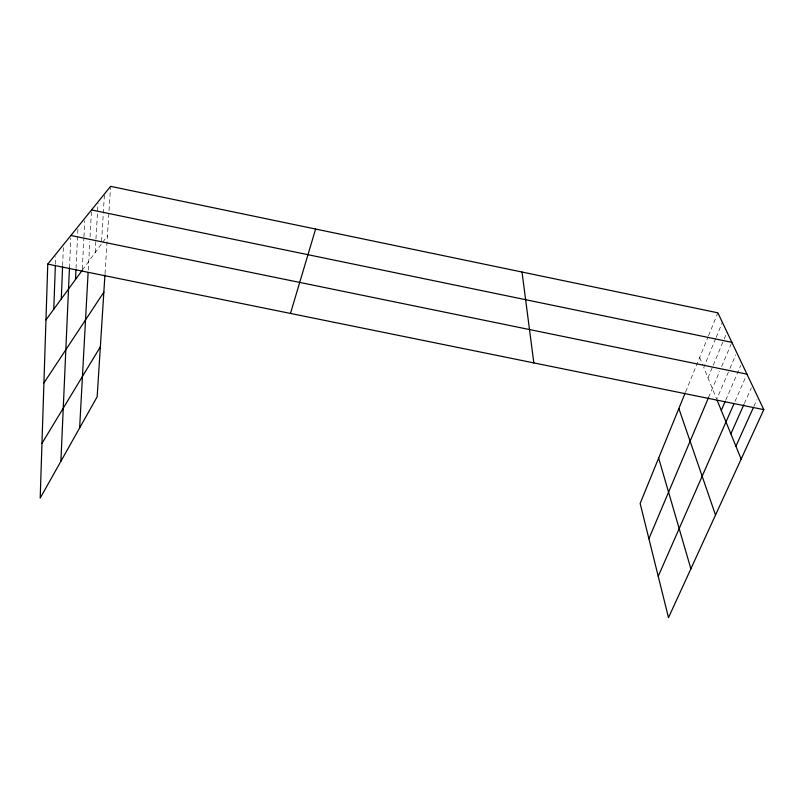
<?xml version="1.0" encoding="UTF-8"?>
<svg xmlns="http://www.w3.org/2000/svg" width="804" height="804" viewBox="0 0 804 804"><rect width="100%" height="100%" fill="white"/><g stroke="black" fill="none" stroke-linecap="round" stroke-linejoin="round"><path stroke-width="0.6" stroke-dasharray="4.02 3.01" d="M55.416 264.194L55.687 256.687M62.632 265.632L63.385 247.129M69.456 267.863L70.782 237.974M76.028 268.435L77.908 229.11M82.289 269.038L83.887 238.014M83.948 236.768L84.772 220.628M88.249 270.114L89.797 241.793M90.058 236.899L91.465 211.171M95.184 252.556L95.897 240.175M95.967 238.939L98.048 203.03M104.389 195.181L101.425 244.024L82.229 270.285M105.022 273.752L110.52 187.583M685.651 391.839L708.063 336.876M708.535 335.73L717.871 312.826M715.691 338.544L703.751 367.488L716.736 399.286L729.409 369.659M716.163 337.378L722.374 322.324M707.972 377.84L712.746 366.413M713.218 365.277L723.7 340.152M724.183 339.007L727.037 332.163M708.565 397.498L719.67 371.217M721.62 366.594L731.379 343.489M729.901 368.523L735.75 354.855M725.781 400.04L740.755 365.478M734.977 401.457L745.961 376.433M744.363 403.528L751.368 387.799M753.871 406.462L756.946 399.648M102.761 242.185L107.445 235.783M699.661 357.489L702.847 365.267"/><path stroke-width="1.21" d="M685.199 392.955L640.145 503.465L668.496 617.653L763.8 409.648L717.871 312.826L110.6 186.347L47.768 264.104L40.2 498.088L97.163 396.774L104.942 274.978M53.767 309.218L55.365 265.441M61.285 298.937L62.581 266.868M60.903 461.275L69.456 267.863M75.496 279.49L75.968 269.662M79.636 427.949L88.108 272.606M290.475 313.439L315.61 229.05M648.898 538.72L708.565 397.498M721.288 410.412L725.278 401.196M658.225 576.287L733.982 403.729M730.866 433.858L743.861 404.653M735.911 446.23L753.358 407.598M41.969 443.366L100.359 346.805M43.929 382.925L103.847 292.164M45.969 319.902L82.229 270.285M47.768 264.104L763.8 409.648M91.535 209.944L731.871 342.343M70.893 235.492L746.966 374.151M717.198 400.402L741.157 459.064M678.857 408.522L715.52 515.022M658.647 458.069L690.877 568.81M522.027 272.043L533.836 362.905"/></g></svg>
